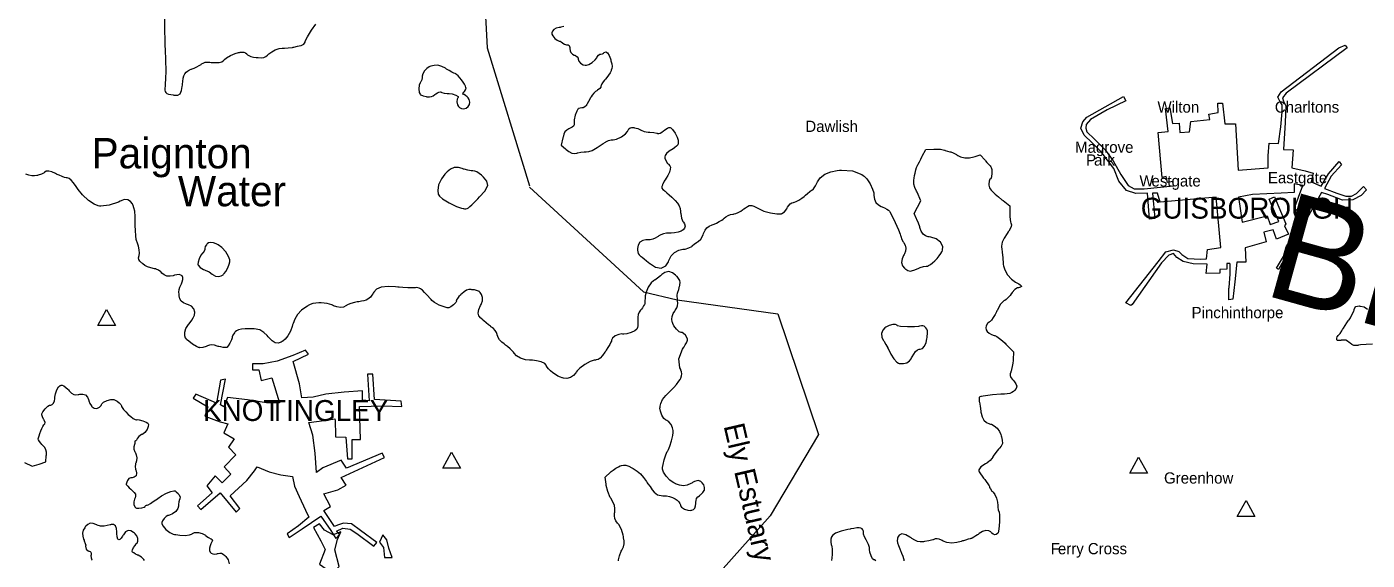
# Model space of a CAD drawing. Extents: x 0 to 24000, y 0 to 24000.
# Drawn here: x 10488 to 14907, y 6499 to 8256 of the extents above; entities that cross this region are included whole.
import ezdxf

# ---------------------------------------------------------------- set-up
doc = ezdxf.new("R2010")
doc.units = 0
for name, color, linetype in [('01B-LandmassTidal', 7, 'Continuous'), ('01C-WaterbodyNonTidal', 7, 'Continuous'), ('02-WoodedArea', 7, 'Continuous'), ('03C-BuiltUpHistoric', 7, 'Continuous'), ('06B-FeaturesSummit', 7, 'Continuous'), ('07-BoundaryRegional', 7, 'Continuous'), ('08-NamesWaterbodyLarge', 7, 'Continuous'), ('xx-NamesAreaXXX', 7, 'Continuous'), ('xx-NamesPlacesXXX', 7, 'Continuous'), ('xx-NamesWaterbodyXXXX', 7, 'Continuous')]:
    doc.layers.add(name, color=color, linetype=linetype)

msp = doc.modelspace()

# ---------------------------------------------------------------- linework, layer by layer
at = {"layer": '01B-LandmassTidal'}
for points in [[(10942.6, 8289.4), (10941.8, 8249.3), (10942.9, 8207.4), (10943.5, 8193.4), (10944.1, 8181.7), (10945.5, 8146.7), (10946.4, 8111.5), (10946, 8084.7), (10944.9, 8068.3), (10944.3, 8062.9), (10944, 8060.8), (10943.4, 8054.5), (10943.2, 8048), (10944.1, 8043.1), (10946.3, 8039.4), (10950, 8036.7), (10955.6, 8034.7), (10963.2, 8033.1), (10970.8, 8031.9), (10973.3, 8031.5), (10976.4, 8031.1), (10985.9, 8031.3), (10994, 8035.7), (10998.7, 8046.2), (11000.8, 8059.6), (11001.1, 8064), (11001.4, 8067.2), (11002.4, 8076.5), (11004.1, 8086.7), (11006.4, 8094.9), (11009.4, 8101.4), (11013.2, 8106.6), (11018.1, 8110.7), (11024.2, 8114.1), (11029.8, 8116.3), (11031.7, 8117), (11033.8, 8117.7), (11039.9, 8120.1), (11048.5, 8124.1), (11056.5, 8128.4), (11061.2, 8131.5), (11062.7, 8132.6), (11064.3, 8133.9), (11069.7, 8137.1), (11076.2, 8139.5), (11083.2, 8140.3), (11089.6, 8140), (11091.7, 8139.7), (11096.1, 8139.2), (11109.4, 8138.3), (11122.5, 8138.8), (11131.7, 8141.4), (11136.7, 8144.9), (11137.9, 8146.4), (11139.9, 8148.6), (11147.1, 8154), (11160.1, 8161.7), (11175, 8168.1), (11186, 8171.5), (11189.7, 8172.2), (11191.7, 8172.6), (11197.7, 8173.2), (11203.6, 8172.6), (11208.8, 8170.2), (11213.1, 8166.8), (11214.4, 8165.6), (11215.7, 8164.4), (11220, 8161.3), (11226.9, 8158.2), (11235.9, 8156.2), (11244.7, 8155.2), (11247.7, 8155), (11251, 8154.7), (11261, 8154.4), (11269.7, 8155.3), (11276.4, 8158.6), (11282, 8163.2), (11283.8, 8164.8), (11286.6, 8167.4), (11295.6, 8174.3), (11307.5, 8180.8), (11320.1, 8184.4), (11330.5, 8185.6), (11334, 8185.6), (11337.9, 8185.6), (11349.9, 8186.6), (11363.8, 8188.6), (11366.1, 8189.1), (11368.4, 8189.7), (11380.8, 8192.5), (11391.4, 8194.7), (11392.8, 8195), (11394.6, 8195.4), (11401.5, 8199.3), (11405.6, 8206.1), (11406.1, 8207.9), (11406.9, 8211.3), (11413.3, 8223.7), (11426.8, 8245.4), (11441.4, 8265.4)], [(12258.6, 8257.4), (12248.5, 8255), (12246.2, 8254.6), (12243, 8254.1), (12233.6, 8251.8), (12225.4, 8247.8), (12220.9, 8242.2), (12219.6, 8236.5), (12219.6, 8234.6), (12219.6, 8232.6), (12222.2, 8226.6), (12228.9, 8218.3), (12237.2, 8211.8), (12243.1, 8209.1), (12245, 8209.1), (12246.3, 8209.1), (12249.9, 8207.3), (12254.1, 8204), (12254.8, 8203.2), (12255.5, 8202.4), (12261, 8199.1), (12267, 8197.3), (12269, 8197.3), (12270.1, 8197.3), (12273.5, 8196.9), (12276.4, 8195.3), (12277.9, 8192), (12278.4, 8188.1), (12278.4, 8186.8), (12278.4, 8184.5), (12279.1, 8177.7), (12281.8, 8171.2), (12286.9, 8166.4), (12293.1, 8163.3), (12295.2, 8162.5), (12296.8, 8161.9), (12302.9, 8157.5), (12305.8, 8152.7), (12305.8, 8151.1), (12305.8, 8149.2), (12308, 8143.4), (12313.9, 8136.5), (12322, 8131.5), (12328.7, 8129.5), (12330.9, 8129.5), (12333.5, 8129.5), (12341.3, 8132), (12352.6, 8138.5), (12362.5, 8147.2), (12367.6, 8154), (12368.5, 8156.6), (12369, 8157.9), (12373.3, 8163.2), (12377.9, 8166), (12379.5, 8166), (12381.1, 8166), (12385.8, 8167.3), (12390.3, 8169.7), (12390.9, 8170.3), (12392, 8171.4), (12396.8, 8173.5), (12402.5, 8170.8), (12407.9, 8162.2), (12412.1, 8151.3), (12413.2, 8147.6), (12414.2, 8144.4), (12416.8, 8134.8), (12418.1, 8126), (12417.3, 8118.8), (12415.2, 8113), (12414.4, 8111.1), (12413.7, 8109.4), (12411, 8104.6), (12406.2, 8096.9), (12400.4, 8089.1), (12396, 8083.8), (12394.4, 8082.1), (12393, 8080.5), (12388.9, 8075.5), (12384.4, 8068.9), (12381.4, 8063.3), (12380.3, 8060.4), (12380.3, 8059.3), (12380.3, 8057.7), (12376.9, 8052.9), (12370.2, 8047.3), (12368.5, 8046.4), (12367.1, 8045.7), (12363.3, 8042.9), (12357.8, 8037.4), (12352.4, 8030.9), (12349.1, 8025.9), (12348.1, 8024.1), (12346.8, 8021.9), (12340.2, 8010.2), (12334.7, 8000.3), (12334, 7999), (12333.2, 7997.6), (12327.9, 7992.2), (12322.2, 7989.6), (12320.3, 7989.6), (12318.4, 7989.6), (12312.7, 7988.6), (12307.6, 7986.8), (12307, 7986.4), (12305.3, 7985.4), (12301.6, 7978.6), (12296.5, 7964.8), (12293.1, 7949.6), (12292.3, 7940.6), (12292.9, 7937.8), (12293.1, 7936.6), (12293.1, 7933), (12291.1, 7929.1), (12286.1, 7925.4), (12279.7, 7922), (12277.6, 7921), (12275.2, 7919.8), (12268.2, 7916), (12262.4, 7910.8), (12258.7, 7902.9), (12256, 7893.2), (12255.2, 7890), (12249.7, 7866.4), (12264.2, 7853.9), (12266.9, 7851.6), (12275.4, 7845.4), (12285.6, 7840.5), (12295.1, 7839.1), (12302.1, 7840.2), (12304.2, 7841), (12305.2, 7841.4), (12314.6, 7843.1), (12325.9, 7844.1), (12329.7, 7844.1), (12332.5, 7844.1), (12340.8, 7845), (12351.7, 7848.9), (12368.2, 7858.6), (12388.8, 7872.1), (12395.6, 7876.7), (12396.9, 7877.6), (12406.3, 7881.7), (12414.7, 7883.7), (12417.5, 7883.7), (12421.4, 7883.8), (12432.9, 7886.6), (12448.6, 7893.7), (12461.9, 7903.3), (12468.7, 7911), (12470.1, 7913.9), (12470.8, 7915.6), (12473.4, 7920.6), (12476.9, 7924), (12481.9, 7925), (12487.7, 7924.4), (12489.7, 7924.1), (12491.6, 7923.7), (12502.2, 7920.8), (12511.2, 7917), (12512.4, 7916.2), (12513.6, 7915.5), (12523.9, 7911.9), (12537.2, 7909.7), (12539.8, 7909.6), (12542.4, 7909.4), (12555.6, 7907.8), (12565.8, 7906), (12566.9, 7905.7), (12568, 7905.3), (12571.6, 7904.8), (12576.5, 7905.9), (12582.2, 7909.2), (12587.5, 7913.2), (12589.2, 7914.7), (12590.7, 7915.9), (12595.1, 7919.4), (12600.6, 7922.8), (12605.4, 7924.6), (12608.1, 7924.8), (12608.8, 7924.5), (12611.1, 7923.7), (12617, 7918), (12625.6, 7906.2), (12632.5, 7892.4), (12635.6, 7883), (12635.9, 7879.8), (12636.1, 7878), (12636.1, 7872.6), (12634.5, 7867.3), (12630.4, 7862.7), (12625.1, 7858.7), (12623.3, 7857.4), (12619.1, 7854.7), (12606.4, 7846.2), (12596.9, 7838.7), (12592.9, 7832.7), (12592, 7827.7), (12592, 7826.1), (12592, 7823.5), (12594.9, 7815.5), (12600.7, 7806.4), (12602.2, 7804.9), (12603.6, 7803.4), (12607.8, 7798.6), (12610.2, 7793.6), (12609.8, 7787.8), (12607.9, 7781.2), (12607.3, 7779), (12606.6, 7777), (12601.7, 7766.2), (12596.4, 7757.4), (12595.5, 7756.3), (12594.5, 7755.2), (12589.2, 7747.4), (12584.7, 7738.4), (12584.1, 7736.7), (12583.5, 7735.1), (12582, 7730), (12582.2, 7725.2), (12585.3, 7720.8), (12590.3, 7716.5), (12592, 7715.1), (12593.6, 7713.9), (12598.4, 7709.8), (12606.5, 7702.6), (12615.1, 7694.5), (12621.3, 7688.6), (12623.3, 7686.5), (12625.9, 7683.9), (12633.6, 7675.6), (12639.4, 7667), (12642.3, 7657.7), (12643.5, 7647.9), (12643.7, 7644.6), (12644, 7641), (12646.8, 7625.6), (12651, 7615.2), (12652, 7614), (12653.5, 7612.4), (12657, 7606.7), (12658.6, 7599.8), (12657.1, 7593.4), (12652.7, 7587.9), (12645.5, 7583.3), (12635.8, 7579.8), (12623.8, 7577.5), (12613.1, 7576.8), (12609.6, 7576.8), (12606.5, 7576.8), (12597, 7576.3), (12587.3, 7574.6), (12578.8, 7571.3), (12571.6, 7567.3), (12569.3, 7565.8), (12567.1, 7564.3), (12560.2, 7560.4), (12551.8, 7556.9), (12543.1, 7554.9), (12535.6, 7554.4), (12533.2, 7554.4), (12529.5, 7554.4), (12518.7, 7552.6), (12508.9, 7547), (12503.5, 7537), (12501.8, 7526), (12501.8, 7522.3), (12501.8, 7520.5), (12502.3, 7515), (12504, 7509.4), (12507.1, 7504.8), (12510.7, 7501.6), (12512, 7500.7), (12513.3, 7499.8), (12517.2, 7496.9), (12524.1, 7491.5), (12531.7, 7485.5), (12537.2, 7480.7), (12539.1, 7479.1), (12544.1, 7475), (12561.3, 7464.8), (12580.1, 7461.3), (12595, 7468.5), (12603.7, 7481.7), (12605.3, 7486.6), (12606.7, 7490.5), (12612.6, 7501.6), (12623.2, 7512.5), (12637.5, 7519.9), (12651.2, 7523.3), (12655.9, 7523.8), (12658.8, 7524.2), (12671.4, 7527.6), (12680.3, 7532.4), (12681.4, 7533.6), (12682.2, 7534.7), (12689.6, 7541), (12698.2, 7546.9), (12699.8, 7547.7), (12701.8, 7548.8), (12710.6, 7557.1), (12718, 7571), (12719.4, 7574.8), (12720.6, 7577.8), (12724.5, 7586.5), (12729.9, 7593.9), (12738, 7599.4), (12748.1, 7603.9), (12751.5, 7605.4), (12754.1, 7606.4), (12761.6, 7609.8), (12771.3, 7614.7), (12779.4, 7619.4), (12783.6, 7622.3), (12784.8, 7623.4), (12786.9, 7625.3), (12793.3, 7630.6), (12800.5, 7635.1), (12808.3, 7637.8), (12816, 7639.2), (12818.6, 7639.5), (12820.3, 7639.8), (12825.4, 7641.3), (12833.7, 7644.8), (12842.2, 7649.4), (12848.1, 7653.3), (12849.9, 7654.8), (12851.7, 7656.1), (12857.4, 7660), (12864.4, 7664.3), (12870.3, 7667.1), (12873.3, 7668.1), (12874.2, 7668.1), (12875.3, 7668.1), (12878.4, 7667.3), (12884.7, 7665), (12892.2, 7661.7), (12898.1, 7658.6), (12900.1, 7657.5), (12904.5, 7655), (12918.6, 7649.4), (12940.2, 7643.2), (12960.8, 7640), (12972.5, 7639.7), (12976.2, 7640.6), (12977.7, 7641), (12985.8, 7646.7), (12993.6, 7656.8), (12995, 7659.5), (12996.1, 7661.6), (13000, 7667.6), (13004.9, 7673), (13010.5, 7676.4), (13015.9, 7678), (13017.7, 7678.3), (13019.6, 7678.6), (13025.1, 7680.7), (13033.8, 7685.3), (13043.4, 7691.8), (13051, 7697.7), (13053.4, 7699.9), (13055.6, 7701.8), (13062.2, 7707.3), (13069.9, 7713.5), (13075.8, 7717.6), (13078.1, 7719.1), (13078.9, 7719.1), (13079.4, 7719.1), (13080.9, 7720.8), (13084.1, 7725.5), (13088.2, 7732.5), (13091.6, 7738.9), (13092.6, 7741), (13094.8, 7745.7), (13103.6, 7758.5), (13118.8, 7770.9), (13139.5, 7779), (13160.1, 7783), (13167.1, 7783.7), (13174.5, 7784.5), (13210.2, 7781.3), (13240.7, 7769.9), (13245.5, 7766.5), (13248.8, 7764.2), (13257.3, 7755), (13268.3, 7738.9), (13276.6, 7721.1), (13280.4, 7708.8), (13280.8, 7704.5), (13281.2, 7700.5), (13283.4, 7688.5), (13287.9, 7677.7), (13295.9, 7670), (13305.3, 7664.8), (13308.6, 7663.4), (13310.5, 7662.5), (13316.2, 7659.6), (13323.1, 7655.7), (13328.7, 7652), (13331.5, 7649.8), (13332.1, 7648.9), (13334, 7646.5), (13340.3, 7634.9), (13351.4, 7612), (13362.1, 7587.4), (13367.7, 7573), (13369, 7568.5), (13369.6, 7566.3), (13373.5, 7555.3), (13377.7, 7547.4), (13378.4, 7546.6), (13380.1, 7544.5), (13384, 7537.2), (13386.3, 7527.1), (13385, 7516.6), (13381.8, 7508.6), (13380.4, 7506.2), (13378.4, 7502.9), (13374, 7492.2), (13372.4, 7479.7), (13375.7, 7468.7), (13381.5, 7461.1), (13383.9, 7459.1), (13385.8, 7457.5), (13392.4, 7453.1), (13401, 7451.4), (13413.1, 7454.3), (13427.1, 7459.9), (13431.7, 7461.9), (13433.7, 7462.8), (13444.9, 7466.3), (13453.2, 7468.1), (13456, 7468.1), (13457.2, 7468.1), (13461, 7469.5), (13467.4, 7473.2), (13474.6, 7478.8), (13482.2, 7485.6), (13489.7, 7493.4), (13496.4, 7501.4), (13502, 7509.2), (13505, 7514.5), (13505.8, 7516.4), (13507.3, 7520), (13508, 7532.6), (13501.1, 7546.6), (13485.8, 7557.5), (13468.9, 7563.2), (13463.1, 7564.2), (13460.1, 7564.7), (13451.4, 7567.4), (13442.9, 7573.3), (13436.9, 7582.5), (13433.3, 7592.2), (13432.5, 7595.6), (13432.1, 7597.3), (13428.2, 7608.9), (13423, 7621.8), (13421.9, 7624.2), (13414.1, 7641), (13425, 7662.2), (13435.6, 7683.4), (13423.1, 7711.2), (13421.2, 7715.2), (13415.8, 7727.2), (13412.5, 7738.4), (13412.2, 7749.1), (13413.8, 7760.1), (13414.5, 7763.8), (13414.9, 7766.4), (13416.5, 7774.5), (13418.9, 7784.6), (13421.4, 7793), (13423.1, 7797.4), (13423.9, 7798.6), (13424.5, 7799.9), (13426.7, 7804), (13430.8, 7811.7), (13435.5, 7820.7), (13439.1, 7827.7), (13440.3, 7830), (13451.7, 7851.6), (13478.8, 7853.1), (13481.7, 7853.2), (13490.6, 7853.3), (13500.9, 7852.7), (13509, 7851.5), (13513.2, 7850.3), (13514.4, 7849.6), (13515.6, 7848.9), (13523.1, 7846.2), (13530.8, 7844.6), (13532.1, 7844.5), (13534.7, 7844.5), (13542.5, 7841.5), (13553, 7835.7), (13554.8, 7834.3), (13557.5, 7832.2), (13566.7, 7827.5), (13580.5, 7824.4), (13596.4, 7825.1), (13610.5, 7827.9), (13615.2, 7829.2), (13631.6, 7834.3), (13647.3, 7816.7), (13648.9, 7814.9), (13653.7, 7809.7), (13659.4, 7803.2), (13663.9, 7798), (13666.1, 7795.4), (13666.5, 7794.7), (13667.8, 7793), (13669.4, 7786.1), (13669.9, 7773.9), (13668.3, 7762.1), (13666, 7755.9), (13664.6, 7754.7), (13663.7, 7753.9), (13660.8, 7747.3), (13660.1, 7737.8), (13660.3, 7735.5), (13660.4, 7734.3), (13660.9, 7730.5), (13661.9, 7726.2), (13663.9, 7722.1), (13667.4, 7717.6), (13672.9, 7712.1), (13681, 7705), (13692.1, 7695.7), (13703.2, 7686.8), (13706.9, 7683.8), (13728.9, 7666.5), (13728.9, 7641.4), (13728.9, 7638.9), (13729.2, 7631.1), (13730.1, 7621.4), (13731.5, 7613.6), (13732.6, 7609.6), (13733.2, 7608.5), (13733.8, 7607.4), (13734.8, 7603.7), (13734, 7598.2), (13730.5, 7590.9), (13725.5, 7582.9), (13723.8, 7580.3), (13720.4, 7575.4), (13710.7, 7560.4), (13704, 7546.6), (13702.1, 7533.9), (13702.9, 7521.6), (13703.4, 7517.5), (13703.7, 7514.2), (13705.7, 7494.7), (13707.5, 7476.1), (13707.7, 7473.3), (13708.2, 7468.9), (13712.2, 7455.9), (13721.5, 7439.5), (13735, 7425), (13747.8, 7415.4), (13752.4, 7412.9), (13753.9, 7412), (13758.5, 7409.1), (13763.4, 7405.7), (13766.8, 7402.9), (13768.1, 7401.6), (13768.1, 7401.1), (13768.1, 7400.5), (13764.7, 7398.8), (13757.9, 7396.7), (13756.3, 7396.4), (13754.4, 7395.9), (13745.2, 7390.6), (13736.5, 7380.7), (13734.7, 7378), (13733.6, 7376.2), (13729.8, 7371.1), (13723.8, 7364.3), (13717.4, 7358.4), (13713.1, 7355), (13711.6, 7354.1), (13709.8, 7353.1), (13704.9, 7349.1), (13698.8, 7342.1), (13692.8, 7332.6), (13688, 7323.2), (13686.5, 7320), (13685.2, 7317), (13680.9, 7308.4), (13674.7, 7298.4), (13668.5, 7290.3), (13664.2, 7285.9), (13662.6, 7284.7), (13660.7, 7283.3), (13655.5, 7278.3), (13651.2, 7271.6), (13649.7, 7264.9), (13650.8, 7258.4), (13654.5, 7252.3), (13660.6, 7246.8), (13669.1, 7242.3), (13677.1, 7239.5), (13679.9, 7238.8), (13681.5, 7238.4), (13686.2, 7235.9), (13695, 7229.9), (13705.3, 7221.4), (13713.6, 7213.7), (13716.3, 7211), (13741.4, 7185.5), (13739.9, 7159.2), (13739.6, 7156.4), (13738.6, 7148.1), (13736.9, 7137.1), (13734.9, 7127.4), (13733.4, 7122.1), (13732.8, 7120.4), (13732, 7118.6), (13730, 7113), (13729.9, 7107.3), (13732.9, 7101.2), (13738, 7094.4), (13739.9, 7092.2), (13742.2, 7089.4), (13748.5, 7080.4), (13751.8, 7071.8), (13749.6, 7064.5), (13744.2, 7058), (13742.2, 7056.1), (13740.8, 7054.8), (13736.2, 7051.4), (13729.5, 7048.5), (13720.7, 7046.9), (13711.2, 7046.4), (13708.1, 7046.3), (13699, 7046.3), (13671.7, 7044.2), (13640.9, 7039.7), (13635.2, 7038.5), (13633.9, 7038.3), (13630.4, 7037.1), (13628, 7034.5), (13627.6, 7029.9), (13628.2, 7024), (13628.5, 7022), (13628.9, 7020.1), (13631.3, 7005.9), (13633.6, 6990), (13634, 6987.1), (13634.6, 6983.2), (13637.6, 6971.7), (13643.5, 6960.6), (13652.5, 6952.8), (13662, 6948.5), (13665.4, 6947.5), (13668.6, 6946.6), (13677.8, 6942.1), (13687.7, 6934.1), (13695.2, 6923.1), (13699.6, 6912.7), (13700.6, 6909.1), (13701.7, 6905.4), (13704.3, 6893.9), (13704.6, 6883.3), (13701, 6874.8), (13695.3, 6868), (13693.2, 6866), (13691.5, 6864.4), (13682.5, 6853.7), (13674.6, 6842.1), (13673.6, 6840.1), (13672.7, 6838.5), (13669.6, 6833.9), (13664.4, 6827.8), (13658.7, 6822.6), (13654.7, 6819.7), (13653.2, 6818.9), (13648.9, 6816.7), (13633.6, 6806), (13626.9, 6796.9), (13626.9, 6793.9), (13626.9, 6792.8), (13628.3, 6789.8), (13632.1, 6783.3), (13637.7, 6775.4), (13642.8, 6768.9), (13644.6, 6766.8), (13646.3, 6764.8), (13651.5, 6758.4), (13657.1, 6750.6), (13660.8, 6744.4), (13662.2, 6741.5), (13662.2, 6740.6), (13662.2, 6738.8), (13665, 6733.6), (13670.3, 6726.6), (13671.6, 6725.3), (13673.8, 6723.1), (13679.2, 6715.5), (13684.9, 6703.7), (13688.5, 6690.3), (13689.7, 6679.5), (13689.7, 6675.9), (13689.7, 6673.1), (13690.7, 6664.8), (13692.7, 6659.3), (13693.2, 6659), (13694.4, 6658.2), (13695.5, 6647.6), (13695.4, 6624.8), (13693.2, 6601.4), (13691, 6589.4), (13689.7, 6587.7), (13688.6, 6586.5), (13684.6, 6583.6), (13679.5, 6582.5), (13674, 6584.6), (13669.4, 6588.5), (13668.1, 6590), (13666.4, 6591.9), (13659.9, 6596.1), (13650.1, 6597.2), (13638.5, 6593.3), (13627.9, 6586.7), (13624.6, 6584.1), (13622.8, 6582.8), (13617.3, 6578.8), (13610.5, 6574.5), (13605.2, 6571.5), (13602.7, 6570.4), (13601.9, 6570.4), (13600.9, 6570.4), (13598.1, 6569.8), (13591.6, 6568), (13583.1, 6565.4), (13576, 6563.1), (13573.6, 6562.2), (13568.8, 6560.5), (13554.1, 6556.7), (13537.4, 6555), (13521.8, 6557.2), (13509.6, 6561.5), (13505.8, 6563.4), (13503.5, 6564.5), (13496.2, 6567.7), (13489.3, 6569.5), (13483.3, 6569), (13478.1, 6567.2), (13476.4, 6566.5), (13474.8, 6565.8), (13462, 6562.4), (13447.3, 6560), (13444.6, 6559.8), (13441.9, 6559.6), (13433.4, 6559.3), (13424.5, 6560.7), (13415.4, 6564.7), (13406.4, 6570.4), (13403.5, 6572.4), (13399.4, 6575.2), (13386.2, 6582.2), (13373.4, 6585.3), (13364.6, 6581.8), (13359.9, 6574.3), (13359.2, 6571.6), (13358.6, 6569.8), (13357.8, 6564.3), (13358.5, 6556.6), (13361.7, 6546.8), (13366.2, 6536.5), (13367.8, 6533.2), (13369, 6530.5), (13372.5, 6522.4), (13376.4, 6512.6), (13379, 6504.7), (13380, 6501.1), (13380, 6499.9), (13380, 6497.2)], [(11165, 7231.9), (11162.9, 7225.3), (11157.8, 7214.4), (11151.6, 7204.7), (11147.6, 7200.2), (11146.2, 7199.6), (11145.4, 7199.4), (11142.2, 7199.3), (11135.7, 7200), (11127.6, 7201.4), (11120.9, 7202.9), (11118.7, 7203.5), (11115.8, 7204.4), (11106.9, 7206.9), (11098.4, 7208), (11090.9, 7207), (11084.1, 7204.8), (11081.9, 7203.9), (11079.8, 7203.1), (11068.4, 7200), (11058.5, 7199), (11057.2, 7199.2), (11054.8, 7199.7), (11047.4, 7203.2), (11034.8, 7210.9), (11022.4, 7220.2), (11015.2, 7226.6), (11013.3, 7229), (11011.7, 7231), (11008.8, 7238.6), (11008.7, 7250.1), (11012.8, 7262.7), (11018.7, 7272.4), (11021.1, 7275.3), (11022.6, 7277), (11026.7, 7282.4), (11032.1, 7290.1), (11036.5, 7297.5), (11038.9, 7302), (11039.5, 7303.5), (11040.7, 7306.4), (11042.1, 7316), (11039.2, 7326.7), (11031.1, 7335.4), (11021.4, 7340.7), (11018, 7341.9), (11014.7, 7343), (11005.2, 7346.8), (10997.5, 7352.2), (10993.2, 7360.1), (10991, 7369.4), (10990.5, 7372.5), (10990.2, 7374.9), (10989.7, 7382.3), (10990.3, 7390.4), (10992.6, 7398.3), (10995.7, 7405.1), (10996.8, 7407.4), (10997.9, 7409.6), (11000.8, 7416.6), (11002.8, 7424.3), (11002.7, 7430.6), (11000.5, 7435.4), (10996.4, 7438.4), (10990.5, 7439.7), (10982.8, 7439.2), (10975.6, 7437.6), (10973.3, 7436.8), (10970.3, 7435.9), (10961, 7434.3), (10950.2, 7435), (10940.6, 7439.4), (10933.4, 7445.1), (10931.4, 7447.4), (10930.2, 7448.7), (10922.5, 7454.5), (10914.6, 7458.2), (10913.3, 7458.4), (10909.2, 7459.1), (10897, 7461.9), (10885.8, 7465.5), (10877, 7470.3), (10870.4, 7475.7), (10868.2, 7477.6), (10866.5, 7479.2), (10861.4, 7484.6), (10857.7, 7489.9), (10856.6, 7494.7), (10857.2, 7498.7), (10857.7, 7499.9), (10858.4, 7502.4), (10859.5, 7510.2), (10859.2, 7521.8), (10856.7, 7534.1), (10853.5, 7543.5), (10852.1, 7546.6), (10851.2, 7548.7), (10849.3, 7555.4), (10847.4, 7567.8), (10846.3, 7584.8), (10845.9, 7601.7), (10845.9, 7607.3), (10845.9, 7613.4), (10845.3, 7631.7), (10844, 7648.4), (10841.5, 7660.3), (10838.8, 7667.7), (10837.6, 7670.1), (10836.2, 7673), (10830.2, 7681.1), (10821, 7686.7), (10809.7, 7686.9), (10799.3, 7683.5), (10796.1, 7681.8), (10790.5, 7678.9), (10760.1, 7668.5), (10732.5, 7665.2), (10728.3, 7665.7), (10723.7, 7666.4), (10710.4, 7671.9), (10691.4, 7684.6), (10672.1, 7703.1), (10657.7, 7720.7), (10653.4, 7726.9), (10650.8, 7730.7), (10642.6, 7742), (10634.5, 7751.3), (10627.4, 7756.3), (10621.7, 7758.3), (10619.7, 7758.7), (10618, 7758.9), (10612.8, 7760.3), (10604.3, 7763.3), (10595, 7767.1), (10588.2, 7770.1), (10586, 7771.2), (10582.4, 7773.1), (10571.2, 7778.2), (10560.5, 7781.2), (10552.6, 7780.5), (10547.4, 7777.6), (10546, 7776.3), (10545.1, 7775.5), (10536.6, 7771.2), (10525.5, 7767.3), (10523.2, 7766.9), (10520.9, 7766.4), (10513.8, 7765.3), (10504.9, 7765.5), (10494.7, 7767.6), (10484.6, 7770.8)], [(12439.1, 6496.3), (12439.1, 6500.5), (12442, 6512.9), (12448.1, 6528.7), (12449.7, 6531.6), (12451.2, 6534.5), (12455.3, 6543.4), (12457.9, 6552.4), (12457.7, 6562.3), (12455.9, 6573.1), (12455.2, 6576.7), (12454.4, 6581.2), (12448.7, 6600.1), (12439.9, 6616), (12437.5, 6619), (12435.7, 6621.4), (12430.6, 6628.7), (12427, 6636.6), (12425.9, 6645.2), (12426.3, 6654.1), (12426.5, 6657), (12426.8, 6660.1), (12427, 6669), (12425.6, 6678.6), (12421.6, 6688.7), (12416.3, 6698.5), (12414.4, 6701.8), (12412, 6705.8), (12403.4, 6725.4), (12398.4, 6745), (12397.9, 6749.2), (12395.2, 6772.7), (12412.8, 6788.8), (12414.7, 6790.6), (12420.9, 6795.5), (12429.9, 6801.7), (12438.7, 6806.8), (12444.2, 6809.4), (12446.1, 6809.9), (12448.4, 6810.6), (12455.5, 6812.2), (12463.3, 6811.9), (12472.7, 6808.4), (12483.4, 6802.9), (12486.9, 6800.9), (12490.4, 6799), (12500.5, 6792.6), (12511.2, 6783.8), (12521.5, 6771.8), (12531, 6758.7), (12534, 6754.3), (12536.2, 6751), (12543, 6741.2), (12550.4, 6731.1), (12556.6, 6723.5), (12562.1, 6718.2), (12567.4, 6714.7), (12572.9, 6712.7), (12579.1, 6711.8), (12584.6, 6711.5), (12586.5, 6711.5), (12589.1, 6711.5), (12597, 6710.8), (12607.2, 6708.8), (12616.8, 6705.6), (12625.3, 6701.6), (12632.5, 6696.7), (12638.1, 6691.4), (12641.7, 6685.7), (12643, 6681.2), (12643, 6679.8), (12643, 6678.1), (12646.7, 6673.1), (12656.1, 6667.2), (12667.8, 6663.4), (12676.1, 6662.7), (12678.6, 6663.3), (12680.6, 6663.8), (12686.1, 6666.1), (12690.8, 6670.6), (12693.2, 6677.7), (12693.9, 6685.7), (12693.9, 6688.4), (12693.9, 6690.3), (12694.5, 6696.1), (12696.4, 6702.1), (12700.5, 6707.3), (12705.5, 6711.5), (12707.2, 6712.7), (12709, 6714.1), (12717, 6721.9), (12721.9, 6729), (12722.1, 6730), (12722.7, 6732), (12722.7, 6738.6), (12720.2, 6747), (12715.1, 6754.1), (12709.9, 6758.1), (12708, 6759), (12706.7, 6759.6), (12702.3, 6761), (12696.8, 6760.9), (12690, 6758.4), (12682.9, 6754.5), (12680.6, 6753.1), (12677.1, 6751.1), (12665.8, 6746), (12653, 6743.5), (12639.6, 6745.7), (12627.3, 6750.7), (12623.3, 6752.7), (12619.4, 6754.7), (12608.3, 6762.6), (12595.8, 6775.3), (12587.3, 6788.9), (12584.1, 6798.5), (12584.1, 6801.7), (12584.1, 6804.8), (12585.7, 6813.9), (12589.8, 6829.8), (12595.4, 6846.3), (12599.6, 6856.5), (12601.4, 6859.7), (12603.4, 6863.3), (12608.2, 6874.8), (12613.9, 6892.2), (12617.9, 6909.3), (12619.4, 6919.7), (12619.4, 6923.2), (12619.4, 6926.3), (12617.5, 6935.3), (12612.4, 6946.4), (12604.9, 6955.3), (12598.3, 6959.7), (12595.9, 6960.5), (12593.8, 6961.2), (12588.7, 6966.3), (12582.1, 6977.1), (12577.4, 6990.2), (12575.7, 6999.7), (12575.9, 7002.8), (12576, 7006), (12578.2, 7015.5), (12584.3, 7027.9), (12595.2, 7041.5), (12607.4, 7053.8), (12611.6, 7057.7), (12614.1, 7060.1), (12621.3, 7067.6), (12630.5, 7078.3), (12638, 7088.4), (12641.9, 7094.4), (12643, 7096.5), (12644, 7098.8), (12646.7, 7105.9), (12648.1, 7112.7), (12647.2, 7119), (12645, 7125.1), (12644.1, 7127.1), (12641.4, 7133.2), (12638.3, 7162.7), (12649.8, 7193.7), (12654.3, 7200.4), (12655.5, 7202.3), (12659, 7208.1), (12662.9, 7215.2), (12665.5, 7221), (12666.5, 7223.8), (12666.5, 7224.7), (12666.5, 7226.7), (12664.6, 7232.6), (12659.8, 7240.4), (12653.6, 7246.3), (12648.8, 7248.6), (12647.2, 7248.6), (12645.2, 7248.6), (12639.1, 7251.8), (12630, 7259.8), (12621.9, 7270.6), (12617.8, 7279), (12617.1, 7281.9), (12616.4, 7284.6), (12615, 7292.7), (12615.5, 7301.9), (12619.1, 7311.2), (12624.2, 7319.7), (12626.1, 7322.3), (12627.4, 7324.3), (12631, 7330.4), (12633.6, 7337.5), (12634.4, 7345.4), (12633.8, 7353.1), (12633.5, 7355.6), (12633.1, 7358.2), (12632.6, 7370.7), (12633.8, 7380.1), (12634.3, 7381.1), (12634.9, 7382), (12637.9, 7390.6), (12640.6, 7402), (12641, 7404.2), (12641.3, 7406.6), (12642.1, 7413.5), (12641.1, 7420.3), (12637.3, 7426.9), (12631.9, 7433.2), (12630, 7435.2), (12627.2, 7438.3), (12617.3, 7446), (12604.8, 7450), (12592.2, 7447.3), (12582, 7440.7), (12579.1, 7438), (12577.3, 7436.3), (12567.5, 7428.1), (12558.7, 7422.1), (12557.5, 7421.5), (12554.5, 7419.9), (12546.9, 7412.6), (12537.2, 7398.6), (12530.1, 7382.3), (12527.1, 7370.3), (12526.9, 7366.2), (12526.7, 7363.8), (12526, 7352.5), (12525.7, 7346.3), (12525.7, 7344.3), (12525.6, 7343.7), (12524.5, 7341.4), (12521.8, 7336.7), (12517.9, 7330.9), (12514.4, 7326.2), (12513.2, 7324.7), (12511.6, 7322.6), (12507.1, 7316), (12503.6, 7308.4), (12502.3, 7299.8), (12502.4, 7290.8), (12502.6, 7287.8), (12502.6, 7285.7), (12502.7, 7279.2), (12502.4, 7271.4), (12501.7, 7265.4), (12501, 7262.6), (12500.6, 7262), (12499.3, 7259.8), (12492.9, 7254.8), (12480.4, 7248.7), (12466.1, 7244.7), (12456.1, 7243.6), (12452.8, 7243.9), (12449.5, 7244.2), (12439.6, 7242.8), (12427.6, 7238.1), (12418.9, 7230.7), (12415.6, 7224.2), (12415.6, 7222), (12415.6, 7220.8), (12414, 7217.3), (12410, 7209.3), (12404, 7199.2), (12398.6, 7190.6), (12396.7, 7187.9), (12394.2, 7184.1), (12386.3, 7173), (12378.7, 7164.5), (12371.5, 7160.3), (12364.9, 7158.8), (12362.6, 7158.5), (12358.4, 7157.9), (12346.1, 7153.4), (12327.9, 7143.8), (12311.4, 7131.6), (12302.2, 7122.4), (12299.9, 7118.9), (12297.9, 7115.9), (12290.6, 7107.8), (12280.2, 7100.8), (12268.3, 7098), (12258.1, 7098.5), (12254.8, 7099.3), (12253, 7099.7), (12247.7, 7101.7), (12239.5, 7105.6), (12231, 7110.8), (12222.5, 7116.6), (12214.8, 7122.8), (12208.3, 7128.9), (12203.5, 7134.5), (12201.4, 7138), (12201.1, 7139.3), (12200.5, 7141.4), (12195.6, 7146.8), (12184.5, 7152.6), (12169.1, 7156.3), (12155.2, 7157.7), (12150.6, 7157.7), (12145.9, 7157.6), (12131.9, 7159.1), (12115.8, 7164.1), (12102.7, 7172.3), (12094.6, 7180.8), (12092.5, 7183.9), (12091.7, 7185.2), (12088.3, 7188.9), (12081.7, 7195.3), (12073.5, 7202.5), (12066.9, 7207.8), (12064.7, 7209.4), (12062, 7211.4), (12054.2, 7217.8), (12046.9, 7225.1), (12042.2, 7232.5), (12039.8, 7238.7), (12039.2, 7240.8), (12038.7, 7242.8), (12036.3, 7248.8), (12032.2, 7255.7), (12026.4, 7262), (12020.5, 7266.8), (12018.5, 7268.2), (12016.5, 7269.6), (12010.9, 7274), (12002.7, 7280.7), (11994.7, 7287.7), (11989.5, 7292.4), (11987.9, 7294.1), (11985.5, 7296.4), (11979, 7304.1), (11975.9, 7313.3), (11978.4, 7324.9), (11984.2, 7337.7), (11986.3, 7341.9), (11987.6, 7344.5), (11990.1, 7353.2), (11990.4, 7364.4), (11987.3, 7374.7), (11983.1, 7381.4), (11981.2, 7383.1), (11980.3, 7383.9), (11977.2, 7385.5), (11971.1, 7387.6), (11963.7, 7389.3), (11957.7, 7390.1), (11955.7, 7390.1), (11953.1, 7390.3), (11945.1, 7390.4), (11937.4, 7388.6), (11929.8, 7383.5), (11922.1, 7376.5), (11919.7, 7374.1), (11918, 7372.4), (11913.1, 7367.2), (11908.1, 7361.1), (11905, 7356.4), (11904.1, 7354.1), (11904.4, 7353.7), (11904.8, 7352.9), (11902.6, 7348.2), (11895.4, 7340.5), (11886, 7333.8), (11880.1, 7330.9), (11878.1, 7330.9), (11874.5, 7330.9), (11863.9, 7333.3), (11847.8, 7339.3), (11832.6, 7348), (11823.4, 7355.1), (11820.9, 7358), (11817.9, 7361.3), (11808.9, 7371.1), (11799.6, 7381), (11792.3, 7388.1), (11786.6, 7392.8), (11781.8, 7395.6), (11777.3, 7396.8), (11772.4, 7397), (11768.2, 7396.6), (11766.8, 7396.4), (11764.6, 7396.2), (11757.6, 7396.1), (11744.2, 7396.4), (11728.3, 7397.3), (11716, 7398.3), (11711.9, 7398.8), (11703.8, 7399.6), (11679.5, 7400.7), (11656.8, 7398.5), (11641.2, 7391.4), (11632.2, 7382.3), (11629.9, 7378.8), (11628.8, 7377), (11625.3, 7371.7), (11621.1, 7366.1), (11616.9, 7361.8), (11612.3, 7358.5), (11606.8, 7355.9), (11599.9, 7353.8), (11591.3, 7352), (11583.3, 7350.6), (11580.6, 7350.2), (11577.4, 7349.7), (11568.1, 7348), (11556.9, 7345), (11547.7, 7341.7), (11543.1, 7339.5), (11541.7, 7338.4), (11539.7, 7336.8), (11532.5, 7333.1), (11522.1, 7331.4), (11510.1, 7333.3), (11499.6, 7337.2), (11496.3, 7338.8), (11493.6, 7340.1), (11478, 7344.5), (11459, 7346.6), (11454.7, 7346.6), (11451.2, 7346.6), (11440.9, 7346.3), (11430.8, 7344.8), (11422.2, 7341.6), (11415.6, 7337.9), (11413.5, 7336.4), (11408.6, 7333.1), (11394.3, 7322.3), (11381, 7308.6), (11371.6, 7293.3), (11366, 7279), (11364.5, 7274.1), (11362.9, 7268.8), (11357.2, 7253.3), (11349.3, 7237.9), (11340.3, 7226.8), (11332.5, 7220.7), (11329.7, 7219.2), (11326.7, 7217.7), (11317.3, 7214.4), (11307.2, 7214.9), (11296.9, 7221.5), (11287.1, 7231.4), (11284.2, 7234.9), (11280.8, 7238.8), (11269.9, 7249.4), (11256, 7257.6), (11238.2, 7260.8), (11218.6, 7261), (11212, 7260.8), (11208.1, 7260.7), (11196.1, 7260), (11186.1, 7258.3), (11179.5, 7255), (11175.3, 7250.9), (11174, 7249.4), (11172.8, 7247.9), (11167.9, 7240.6), (11165.1, 7234.8), (11165, 7234.1), (11165, 7231.9)], [(10480.1, 6821.3), (10506.4, 6808.4), (10529.1, 6815.8), (10551.5, 6823.3), (10552.6, 6843.3), (10552.8, 6846.1), (10553, 6854.6), (10551.5, 6862.6), (10547.4, 6869.7), (10541.7, 6876.1), (10539.7, 6878.2), (10538.3, 6879.7), (10534.4, 6884.4), (10530.1, 6890.2), (10527.1, 6895), (10526, 6897.4), (10526, 6898.2), (10526, 6899.3), (10526.7, 6902.6), (10528.6, 6909.1), (10531.3, 6916.7), (10534.6, 6924.9), (10538.1, 6932.8), (10541.5, 6939.7), (10544.5, 6944.9), (10546.1, 6947.1), (10546.8, 6947.5), (10547.6, 6948), (10548.8, 6952.3), (10545.7, 6959.9), (10544.4, 6962.1), (10543.5, 6963.6), (10539.7, 6971.8), (10537.7, 6977.5), (10537.7, 6979.3), (10537.7, 6981.4), (10540.9, 6987.9), (10548.4, 6997.8), (10557.6, 7006), (10563.6, 7009.5), (10565.6, 7009.5), (10567, 7009.5), (10571.4, 7011.4), (10576.3, 7016.5), (10579.6, 7024), (10580.9, 7030.8), (10580.9, 7033), (10580.9, 7036.5), (10582.6, 7046.8), (10586.9, 7059.9), (10592.9, 7070), (10597.8, 7074.5), (10599.7, 7075), (10601, 7075.2), (10605.1, 7075.2), (10610.6, 7073), (10617.3, 7068.1), (10623.8, 7061.9), (10625.9, 7059.7), (10628.4, 7057.1), (10635.9, 7049.7), (10643, 7044.7), (10650.1, 7043.5), (10657.6, 7044.4), (10660.1, 7044.8), (10663.1, 7045.4), (10672.7, 7045.9), (10682.1, 7043.2), (10688.6, 7036.6), (10692, 7028.4), (10692.6, 7025.6), (10692.9, 7024.2), (10696.3, 7015.6), (10701, 7007.2), (10702, 7005.9), (10703.5, 7004), (10710, 6999.8), (10719.1, 6998.9), (10727.9, 7002.8), (10733.5, 7009.1), (10734.6, 7011.5), (10735.6, 7013.7), (10741.5, 7019.1), (10752.9, 7024.9), (10765.8, 7027.9), (10774.9, 7027.9), (10777.7, 7027.1), (10779.8, 7026.5), (10785.9, 7023.3), (10793.2, 7017.7), (10798.4, 7011.8), (10800.4, 7007.7), (10800.4, 7006.3), (10800.4, 7005.2), (10802.2, 7001.7), (10807.1, 6995.1), (10814.2, 6987.4), (10822.5, 6979.4), (10831.1, 6972), (10839.1, 6965.9), (10845.7, 6962.1), (10849, 6961), (10849.8, 6961.3), (10851.8, 6962.1), (10858.8, 6961.5), (10871.1, 6958.5), (10882.3, 6953.6), (10887.6, 6950), (10888.2, 6948.3), (10889, 6946.3), (10888.8, 6939.1), (10885, 6929), (10877.8, 6919.8), (10870.8, 6914.6), (10868.2, 6913.4), (10866.3, 6912.7), (10858, 6907), (10852.9, 6900.8), (10852.5, 6899.7), (10852.2, 6898.7), (10850.1, 6894.2), (10847.8, 6891.9), (10847.1, 6891.9), (10846.5, 6891.9), (10844.8, 6891.1), (10844.2, 6889.5), (10844.3, 6889.1), (10844.4, 6888.7), (10843.9, 6883.7), (10842.4, 6876.6), (10842, 6875), (10841.4, 6873.2), (10841, 6864.6), (10844, 6856.3), (10845.1, 6854.6), (10846.4, 6852.6), (10849.2, 6845.7), (10851, 6835.8), (10850.4, 6826), (10848.2, 6819), (10847.1, 6817), (10846.4, 6815.6), (10845.1, 6808), (10847, 6798.3), (10847.8, 6795.8), (10848.8, 6793.3), (10850.1, 6785.2), (10848.4, 6777.2), (10842.7, 6772.1), (10835.7, 6770.3), (10833.4, 6770.3), (10831.3, 6770.3), (10825.1, 6767.9), (10820.6, 6761.9), (10820, 6760.2), (10819.4, 6758.8), (10817.1, 6752.7), (10816.1, 6749.8), (10816.1, 6748.8), (10816.1, 6748.4), (10817.4, 6747), (10820.9, 6743.1), (10826.2, 6737.8), (10831, 6733.1), (10832.6, 6731.5), (10835, 6729.3), (10842, 6722.4), (10846.4, 6716.2), (10846.8, 6710.4), (10845, 6704.2), (10844.3, 6702.1), (10843.3, 6699.5), (10841.4, 6691.1), (10841.4, 6681.9), (10844.2, 6675), (10847.9, 6671.4), (10849.4, 6670.8), (10851.2, 6670.1), (10857.3, 6669.9), (10867.1, 6671.1), (10875.3, 6673.5), (10878.8, 6675.9), (10878.8, 6676.7), (10878.8, 6677.3), (10880.5, 6679.2), (10883.4, 6680.2), (10884.3, 6680.2), (10885.4, 6680.2), (10888.5, 6681.7), (10895.9, 6685.8), (10905.2, 6691.9), (10913.1, 6697.5), (10915.7, 6699.4), (10919.8, 6702.5), (10932.6, 6711), (10948.7, 6719.8), (10963.3, 6725.3), (10972.5, 6727.2), (10975.6, 6727.2), (10977, 6727.2), (10981.2, 6724.2), (10987.1, 6718.4), (10988.2, 6717), (10989.6, 6715.1), (10993.6, 6707.4), (10993.2, 6701.1), (10992.5, 6699.8), (10991.9, 6698.8), (10989.6, 6690.8), (10988.6, 6682.2), (10988.6, 6679.4), (10988.6, 6676.8), (10986.2, 6668.8), (10979.5, 6659.4), (10969.1, 6651.7), (10959.1, 6647.4), (10955.7, 6646.5), (10953.5, 6646), (10947.6, 6642.8), (10940.6, 6636.6), (10935.6, 6629.1), (10933.7, 6623.3), (10933.7, 6621.4), (10933.8, 6618.7), (10937.5, 6610.8), (10947.1, 6599.8), (10960.2, 6590.3), (10971.1, 6585.1), (10974.8, 6584.1), (10979.1, 6583.1), (10992.3, 6581.2), (11009.8, 6580.5), (11024.2, 6582), (11031.4, 6584.2), (11032.9, 6585.7), (11034.5, 6587.3), (11041.5, 6589.7), (11053.8, 6590), (11066.7, 6587), (11075.2, 6583), (11077.6, 6581), (11079, 6579.7), (11087.3, 6573.6), (11094.6, 6569.5), (11095.6, 6569.2), (11096.6, 6568.9), (11099.2, 6567.5), (11100.5, 6565.3), (11099.6, 6561.5), (11097.3, 6556.7), (11096.4, 6555.1), (11095.3, 6553), (11092.6, 6546.1), (11090.8, 6538), (11090.9, 6531.2), (11092.9, 6525.7), (11096.6, 6521.7), (11101.8, 6519.4), (11108.6, 6519), (11114.8, 6520), (11116.8, 6520.6), (11118.6, 6521.2), (11124.3, 6522.6), (11130, 6522.3), (11135.4, 6519.2), (11140.6, 6514.5), (11142.3, 6512.8), (11144.4, 6510.6), (11151.9, 6499.6), (11155.7, 6486.8)], [(10876.1, 6498.1), (10873.7, 6501), (10873.3, 6501.8), (10873.1, 6502.7), (10871.1, 6504.9), (10866.6, 6508.6), (10860.4, 6512.4), (10855.1, 6515.1), (10853.3, 6515.9), (10851.6, 6516.7), (10846.4, 6519.3), (10840.8, 6522.7), (10837.1, 6525.7), (10835.7, 6527.2), (10835.7, 6527.7), (10835.7, 6529), (10837, 6533.2), (10840.4, 6540.4), (10845.1, 6547.8), (10848.8, 6552.6), (10850.2, 6553.9), (10851.6, 6555.5), (10854.5, 6561.5), (10854.7, 6570.1), (10850.9, 6579), (10845.3, 6585.8), (10843.1, 6587.7), (10840.5, 6589.9), (10831.7, 6595.5), (10822.5, 6597), (10814.1, 6591.8), (10807.1, 6583), (10805.1, 6579.8), (10803.7, 6577.7), (10799.3, 6571.3), (10795.2, 6566.8), (10792.1, 6565.6), (10789.9, 6566.7), (10789.4, 6567.3), (10788.8, 6568), (10786.4, 6576.1), (10785.4, 6587), (10785.5, 6589.2), (10785.5, 6592.6), (10784.4, 6602.8), (10780.5, 6611.7), (10773.8, 6616), (10766.6, 6616.4), (10764.3, 6615.9), (10762.9, 6615.6), (10753.3, 6613.5), (10743.6, 6611.5), (10742, 6611.2), (10740.3, 6610.8), (10730.7, 6611.1), (10720.7, 6614.1), (10718.9, 6615.1), (10716, 6616.6), (10706.9, 6620.1), (10697.4, 6620.7), (10689.2, 6616.9), (10683, 6610.8), (10681.2, 6608.4), (10679.3, 6606), (10674.4, 6598), (10671.6, 6588.5), (10672.5, 6578), (10675.6, 6568.1), (10676.9, 6564.9), (10677.7, 6563.1), (10681, 6554.3), (10682.5, 6548.5), (10682.4, 6548.1), (10682, 6545.4), (10683.7, 6535.4), (10690.4, 6529.4), (10692.6, 6528.9), (10693.8, 6528.5), (10697.3, 6527.3), (10699.8, 6525.1), (10700.6, 6521.5), (10700.3, 6517.3), (10700, 6515.9), (10699.6, 6514.2), (10699.9, 6506.3), (10703, 6499.8), (10704, 6498.7)], [(13287.5, 6496.5), (13283.3, 6499.9), (13282, 6499.9), (13280.7, 6499.9), (13276.9, 6503.6), (13271.7, 6512.9), (13267.9, 6525), (13266.3, 6534.1), (13266.3, 6537.1), (13266.3, 6540.5), (13263.7, 6550.9), (13258, 6562.1), (13256.5, 6564.2), (13255.1, 6565.9), (13249.5, 6576.4), (13246.7, 6585.2), (13246.7, 6588.1), (13246.7, 6589.6), (13246.2, 6594.2), (13244.8, 6599), (13242.2, 6602.3), (13238, 6604.4), (13232.2, 6605.3), (13224.5, 6605), (13214.6, 6603.7), (13205.4, 6602), (13202.4, 6601.4), (13195, 6599.9), (13173.1, 6594.7), (13154.4, 6588.2), (13144, 6580.6), (13140.1, 6573.4), (13139.7, 6570.8), (13139.3, 6569.1), (13138.9, 6559.1), (13140.6, 6549.2), (13141.2, 6547.7), (13141.9, 6546), (13143.6, 6532.6), (13142.9, 6514), (13142.4, 6509.6), (13142, 6506.9), (13141.1, 6498.4)]]:
    msp.add_lwpolyline(points, dxfattribs=at)
for points in [[(11817.3, 8125.2), (11814.6, 8124), (11807.2, 8119), (11799.2, 8110.9), (11794.1, 8101.4), (11792.2, 8094), (11792.2, 8091.5), (11792.2, 8089.1), (11790.5, 8081.9), (11787.1, 8074.6), (11786.3, 8073.5), (11784.8, 8071.4), (11782.2, 8063.8), (11780.8, 8051.7), (11782.2, 8040.3), (11784.8, 8034), (11786.3, 8032.7), (11787.1, 8032.1), (11794.9, 8028.9), (11805.4, 8026.3), (11807.5, 8026), (11809.6, 8025.7), (11815.9, 8025.3), (11822.5, 8026.2), (11828.5, 8029), (11833.7, 8032.9), (11835.4, 8034.3), (11836.9, 8035.5), (11841.8, 8039), (11846.8, 8041.5), (11851, 8042), (11854.1, 8041), (11855, 8040.5), (11856, 8039.9), (11864.6, 8037.7), (11874.4, 8036.6), (11877.7, 8036.6), (11881, 8036.6), (11890.8, 8035.1), (11902.8, 8031.3), (11910.3, 8026.8), (11910.7, 8023.2), (11910.2, 8022.9), (11909, 8022.2), (11906.8, 8017.4), (11906.2, 8008.8), (11908.3, 7999.5), (11911.4, 7993.7), (11913, 7992.3), (11914.7, 7990.7), (11921.3, 7987.3), (11929.4, 7986.2), (11936.9, 7988.5), (11943, 7993.4), (11947.2, 8000.2), (11948.8, 8008.1), (11947.1, 8016.4), (11943.3, 8022.8), (11941.6, 8024.5), (11940.6, 8025.4), (11934.9, 8030.1), (11929.7, 8033.3), (11929.1, 8033.5), (11928.2, 8033.8), (11926.1, 8036.3), (11929, 8040.8), (11930.2, 8042.1), (11931.2, 8043), (11934.9, 8048.8), (11936.3, 8054.5), (11936.1, 8055.4), (11935.9, 8056.7), (11934.5, 8060.6), (11931.3, 8067), (11926.7, 8074.2), (11921.5, 8081.6), (11915.8, 8088.7), (11910.3, 8094.7), (11905.2, 8099.3), (11902.3, 8101.3), (11901.2, 8101.7), (11900, 8102), (11896.3, 8103.6), (11889.2, 8107.3), (11880.9, 8112.1), (11874.4, 8116), (11872.2, 8117.3), (11868.5, 8119.7), (11856.9, 8125.7), (11843.6, 8129.7), (11830.9, 8129.4), (11820.6, 8126.6)], [(11870.7, 7774.7), (11866.4, 7770.3), (11855.4, 7755.4), (11846, 7735.6), (11843, 7717), (11844.9, 7704.8), (11846.7, 7701.4), (11848.5, 7698.1), (11858.8, 7689.5), (11880.3, 7675.9), (11905, 7664.2), (11921.1, 7658.4), (11926.7, 7657.5), (11927.9, 7657.3), (11931.6, 7656.8), (11935.8, 7656.8), (11939.8, 7657.7), (11944, 7660), (11949.2, 7664), (11955.7, 7669.9), (11964.1, 7678.2), (11972.2, 7686.5), (11974.9, 7689.3), (11981, 7695.6), (11998.3, 7715.3), (12007.9, 7733.3), (12004.8, 7748.2), (11993.9, 7761.1), (11989.8, 7764.9), (11987.4, 7767.1), (11980.1, 7773.4), (11972.2, 7778.5), (11964.9, 7781.1), (11958.9, 7781.8), (11956.9, 7781.8), (11953.3, 7781.8), (11942.3, 7783.5), (11930.1, 7786.9), (11928.3, 7787.7), (11924.1, 7789.4), (11911.2, 7793), (11897.4, 7792.9), (11884.6, 7787), (11873.9, 7778)], [(11081.5, 7539.5), (11080.5, 7538.5), (11076.7, 7532), (11074.8, 7526.2), (11074.8, 7524.2), (11074.8, 7522.5), (11073.3, 7517.2), (11070.1, 7512.3), (11069.3, 7511.7), (11067.3, 7510), (11062.5, 7503.4), (11056.8, 7492), (11053.3, 7480.5), (11052.6, 7473.7), (11053.3, 7471.7), (11053.7, 7470.5), (11060.2, 7463.7), (11071.1, 7457.1), (11073.6, 7456), (11076.1, 7455), (11089, 7448.5), (11099.7, 7441.8), (11101.1, 7440.7), (11103.2, 7439), (11110.6, 7435), (11119.8, 7433.3), (11128.7, 7435.4), (11135.3, 7439.4), (11137.1, 7441.1), (11139.3, 7443.1), (11144.8, 7450.3), (11151.1, 7461.7), (11155.5, 7473.8), (11157.2, 7481.9), (11157.2, 7484.6), (11157.2, 7488.2), (11153.6, 7499.1), (11144.1, 7514.8), (11130.7, 7529.4), (11119.4, 7538.1), (11115.2, 7540.3), (11112.5, 7541.6), (11104.1, 7544.9), (11095.1, 7546.2), (11087.7, 7544.4), (11082.8, 7540.9)], [(13320, 7266.3), (13317.2, 7264.4), (13309.9, 7256.8), (13305.5, 7246.1), (13306.7, 7234.2), (13311.2, 7224.2), (13313.3, 7221.2), (13314.4, 7219.6), (13320.7, 7209.3), (13326.6, 7198.6), (13327.4, 7196.9), (13329.7, 7191.9), (13337.3, 7177.4), (13347.1, 7162), (13356.2, 7151.8), (13361.8, 7147.8), (13363.9, 7147.5), (13367.4, 7147), (13378.3, 7146.9), (13390, 7149.6), (13398.9, 7155.8), (13404.2, 7162.9), (13405.5, 7165.5), (13406.9, 7168.7), (13412.1, 7178), (13418.6, 7186.8), (13425, 7192), (13430, 7193.7), (13431.7, 7193.7), (13433.9, 7193.7), (13440.7, 7196.2), (13447.9, 7203.7), (13453.1, 7215.9), (13455.9, 7228.7), (13456.4, 7232.9), (13456.8, 7236.2), (13457.6, 7246.2), (13457.3, 7254.6), (13455.2, 7260.5), (13452.1, 7264.4), (13450.9, 7265.5), (13449.8, 7266.6), (13446.2, 7269.6), (13442.1, 7271.6), (13437.5, 7271.6), (13432.8, 7270.3), (13431.3, 7269.8), (13428.3, 7268.6), (13415.3, 7267.5), (13391.4, 7267.5), (13369.2, 7269.3), (13358.9, 7271.3), (13358, 7272.5), (13357.3, 7273.8), (13352.4, 7275.8), (13343, 7275.6), (13331.5, 7272.3), (13322.6, 7268.1)]]:
    msp.add_lwpolyline(points, close=True, dxfattribs=at)
at = {"layer": '01C-WaterbodyNonTidal'}
msp.add_lwpolyline([(14925.3, 7210.8), (14904, 7209.9), (14885, 7208), (14878.7, 7207.1), (14876.5, 7206.7), (14869.7, 7206), (14862.9, 7206.8), (14856.7, 7209.7), (14851.3, 7213.9), (14849.7, 7215.3), (14847.9, 7216.7), (14842.5, 7220.7), (14836.4, 7223.5), (14829.9, 7224.4), (14823.8, 7223.9), (14821.8, 7223.5), (14819.9, 7223.3), (14814.1, 7222.6), (14809.5, 7222.9), (14807.4, 7224.8), (14806.9, 7227.7), (14806.9, 7228.6), (14806.9, 7230.3), (14808.5, 7235.1), (14811.7, 7239.2), (14812.4, 7239.6), (14813.1, 7240), (14818.3, 7245.9), (14824, 7254.9), (14825, 7256.8), (14826, 7258.6), (14829.1, 7263.8), (14834.4, 7272.3), (14840.3, 7281.1), (14844.6, 7287.4), (14846.1, 7289.4), (14847.6, 7291.4), (14851.8, 7297.7), (14857.1, 7306.8), (14861.4, 7315.3), (14863.6, 7320.5), (14864.2, 7322.3), (14864.7, 7324.4), (14866.7, 7330.4), (14869.7, 7334.7), (14874.8, 7336.4), (14880.9, 7336.5), (14883, 7336.4), (14885.6, 7336.4), (14897.1, 7333.2), (14908.1, 7325.8)], dxfattribs=at)
at = {"layer": '02-WoodedArea'}
for points in [[(11453.6, 6485.7), (11496.8, 6455), (11518.4, 6478.5), (11504.1, 6532.5), (11513, 6566.8), (11523.8, 6592), (11498.6, 6583), (11469.8, 6597.4), (11453.6, 6619.1), (11433.9, 6606.5), (11457.3, 6563.1), (11471.7, 6534.3)], [(11667.1, 6507.9), (11693.1, 6507.9), (11681.8, 6538.9), (11675.2, 6566.5), (11662.2, 6582), (11650.8, 6557.9), (11663.8, 6540.7)]]:
    msp.add_lwpolyline(points, close=True, dxfattribs=at)
at = {"layer": '03C-BuiltUpHistoric'}
for points in [[(14325.8, 7944.5), (14388.3, 7950.6), (14385.2, 7969), (14415.9, 7974), (14415.8, 7976.6), (14414.9, 8002.2), (14414.9, 8004.7), (14430.3, 8004.7), (14438.5, 7936.3), (14473.3, 7936.3), (14481.6, 7784.1), (14580.9, 7791.2), (14580.9, 7831.1), (14584.1, 7872.9), (14614.8, 7871.9), (14622.9, 7927.1), (14627, 7976.2), (14627, 7999.6), (14618.8, 8011.8), (14612.7, 8024.1), (14624, 8042.6), (14813.6, 8187.6), (14835, 8195.8), (14841.2, 8186.6), (14640.4, 8037.4), (14628, 8022.1), (14631.2, 8011.8), (14639.3, 7996.5), (14637.3, 7941.4), (14631.2, 7852.5), (14662.9, 7850.5), (14658.7, 7791.2), (14702.8, 7782), (14729.5, 7773.9), (14722.3, 7745.3), (14755.1, 7730.9), (14779.7, 7771.8), (14814.6, 7812.6), (14822.8, 7801.4), (14788.9, 7764.7), (14766.4, 7723.7), (14807.4, 7708.5), (14837.1, 7698.3), (14855.5, 7698.3), (14872, 7707.4), (14895.6, 7729.9), (14904.8, 7719.7), (14887.3, 7700.3), (14859.7, 7686), (14825.9, 7684.9), (14806.4, 7693.1), (14777.7, 7703.4), (14756.2, 7710.5), (14614.8, 7456.2), (14608.6, 7461.2), (14631.2, 7499), (14640.4, 7531.7), (14680.3, 7595), (14672.1, 7601.1), (14690.6, 7641), (14666, 7656.4), (14694.7, 7734), (14667, 7739.1), (14667, 7736.7), (14666, 7712.9), (14666, 7710.5), (14624, 7708.5), (14529.7, 7703.4), (14483.5, 7695.2), (14494.8, 7612.4), (14577.8, 7633.9), (14587.1, 7605.3), (14615.8, 7614.5), (14584.1, 7689), (14601.4, 7696.2), (14639.3, 7607.3), (14634.2, 7600.2), (14647.6, 7572.6), (14608.6, 7557.2), (14597.3, 7586.9), (14566.6, 7579.7), (14574.7, 7548), (14505, 7528.6), (14507.2, 7480.6), (14477.4, 7480.6), (14471.3, 7416.2), (14464.1, 7359), (14450.8, 7357.1), (14450.8, 7360.4), (14451.7, 7394.5), (14451.8, 7397.9), (14455.9, 7440.8), (14455.8, 7443.8), (14455, 7473.6), (14454.9, 7476.5), (14444.6, 7476.5), (14444.6, 7458.1), (14421, 7457.2), (14421, 7444.9), (14376, 7443.9), (14380, 7474.5), (14334, 7475.5), (14300.1, 7482.7), (14279.7, 7495.9), (14268.3, 7509.3), (14253, 7504.1), (14229.4, 7478.6), (14132.1, 7341.7), (14127.9, 7338.6), (14111.5, 7346.8), (14218.1, 7481.6), (14243.8, 7515.3), (14268.3, 7521.5), (14285.8, 7516.4), (14296, 7506.2), (14315.5, 7492.9), (14357.5, 7490.8), (14378, 7491.9), (14381.1, 7522.5), (14425.1, 7529.7), (14409.8, 7695.2), (14224.3, 7678.9), (14216.1, 7708.5), (14199.7, 7708.5), (14206.8, 7624.7), (14189.5, 7622.7), (14183.3, 7708.5), (14144.4, 7707.4), (14113.6, 7716.6), (14088, 7747.3), (14071.6, 7789.2), (14030.6, 7844.3), (14000.9, 7874), (13974.2, 7899.5), (13963, 7922), (13970.2, 7943.4), (13983.4, 7958.8), (14104.4, 8026.2), (14111.5, 8012.9), (14050, 7983.3), (13994.7, 7950.6), (13980.4, 7934.3), (13979.3, 7922), (13983.4, 7910.8), (14008, 7886.2), (14042.9, 7851.5), (14069.5, 7814.7), (14095.2, 7769.8), (14119.7, 7734), (14139.2, 7722.8), (14172, 7722.8), (14268.3, 7731.9), (14266.3, 7746.2), (14248.9, 7743.1), (14244.8, 7762.6), (14231.5, 7759.5), (14218.1, 7908.6), (14250.9, 7911.7), (14242.7, 7987.4), (14256.1, 7989.4), (14265.3, 7937.3), (14287.8, 7939.4), (14289.9, 7908.6), (14321.6, 7910.8)], [(11313.6, 7155), (11267.3, 7145.5), (11231.8, 7145.5), (11231.8, 7126.5), (11253.6, 7126.5), (11260.4, 7091.1), (11295.8, 7099.3), (11321.7, 7017.5), (11278.1, 7017.5), (11215.4, 7027), (11150.1, 7035.2), (11137.8, 7003.9), (11126.9, 7010.7), (11143.3, 7095.1), (11126.9, 7092.4), (11113.3, 7016.1), (11045.2, 7046.1), (11037.1, 7032.5), (11084.7, 7003.9), (11075.2, 6974), (11125.6, 6954.9), (11151.4, 6948.1), (11137.8, 6918.1), (11171.9, 6899), (11152.8, 6871.8), (11177.3, 6845.9), (11139.2, 6806.5), (11161, 6781.9), (11132.4, 6753.3), (11109.2, 6776.5), (11082.1, 6743.8), (11099.7, 6720.6), (11050.7, 6678.4), (11061.5, 6666.2), (11125.6, 6720.6), (11178.7, 6656.7), (11191, 6668.9), (11158.2, 6711.1), (11214.1, 6761.5), (11238.6, 6792.8), (11248.2, 6806.5), (11287.7, 6790.1), (11325.8, 6780.6), (11364, 6775.1), (11370.7, 6742.4), (11385.8, 6708.4), (11407.5, 6663.5), (11418.4, 6640.3), (11384.3, 6611.7), (11346.2, 6585.8), (11353, 6573.6), (11396.6, 6602.2), (11457.9, 6644.4), (11490.6, 6596.7), (11506.9, 6570.9), (11519.2, 6583.1), (11509.7, 6594), (11530.1, 6604.9), (11554.6, 6600.8), (11576.4, 6587.2), (11632.3, 6545), (11641.9, 6557.3), (11588.7, 6596.7), (11558.7, 6618.5), (11532.7, 6621.2), (11512.4, 6614.5), (11502.9, 6610.3), (11467.4, 6662.1), (11489.2, 6675.7), (11467.4, 6717.9), (11513.7, 6730.2), (11541, 6746.5), (11524.7, 6771), (11667.7, 6837.8), (11659.5, 6851.4), (11542.3, 6802.4), (11524.7, 6828.2), (11464.7, 6803.7), (11442.9, 6787.4), (11438.8, 6851.4), (11430.7, 6911.3), (11418.4, 6952.2), (11468.8, 6958.9), (11504.3, 6964.4), (11504.4, 6959.5), (11505.5, 6910.8), (11505.5, 6905.9), (11539.6, 6904.5), (11545.1, 6832.4), (11561.4, 6832.4), (11561.4, 6896.4), (11588.7, 6896.4), (11584.6, 7005.3), (11662.2, 7008), (11724.9, 7005.3), (11722.2, 7022.9), (11635, 7028.4), (11629.5, 7111.5), (11611.8, 7111.5), (11617.3, 7024.4), (11595.5, 7025.7), (11595.5, 7057.1), (11534.2, 7052.9), (11474.2, 7046.1), (11432, 7036.6), (11395.2, 7033.9), (11387.1, 7080.1), (11366.7, 7153.7), (11417, 7178.2), (11407.5, 7190.5), (11365.3, 7172.8)]]:
    msp.add_lwpolyline(points, close=True, dxfattribs=at)
at = {"layer": '06B-FeaturesSummit'}
for p, q in [((10722.2, 7272.5), (10751.3, 7325.4)), ((10751.3, 7325.4), (10780.4, 7272.5)), ((10780.4, 7272.5), (10722.2, 7272.5)), ((11859.8, 6801.6), (11888.9, 6854.5)), ((11888.9, 6854.5), (11918, 6801.6)), ((14124.4, 6785.7), (14153.4, 6838.6)), ((14153.4, 6838.6), (14182.6, 6785.7)), ((11918, 6801.6), (11859.8, 6801.6)), ((14182.6, 6785.7), (14124.4, 6785.7)), ((14478.9, 6642.8), (14507.9, 6695.8)), ((14507.9, 6695.8), (14537.1, 6642.8)), ((14537.1, 6642.8), (14478.9, 6642.8))]:
    msp.add_line(p, q, dxfattribs=at)
at = {"layer": '07-BoundaryRegional'}
for p, q in [((11993.7, 8416.3), (12006.3, 8187.1)), ((12006.3, 8187.1), (12145.5, 7732.8)), ((12145.5, 7727.5), (12521.2, 7383.6)), ((12521.2, 7383.6), (12632.3, 7357.2)), ((12632.3, 7357.2), (12964, 7310.2)), ((12964, 7310.2), (13097.9, 6912.6)), ((13097.9, 6912.6), (12939.3, 6645.3)), ((12939.3, 6645.3), (12747.6, 6431.2))]:
    msp.add_line(p, q, dxfattribs=at)

# ---------------------------------------------------------------- texts
at = {"layer": '08-NamesWaterbodyLarge'}
for s, p in [('Paignton', (10701.9, 7789.9)), ('Water', (10986.3, 7665.1))]:
    msp.add_text(s, height=100, dxfattribs=at).set_placement(p)
at = {"layer": 'xx-NamesAreaXXX'}
msp.add_text('BRADSHA', height=354.5, rotation=344.463, dxfattribs=at).set_placement((14557.1, 7375.6))
at = {"layer": 'xx-NamesPlacesXXX'}
for s, height, p in [('Wilton', 37.04, (14215.9, 7973.5)), ('Charltons', 37.04, (14602.9, 7973.5)), ('Dawlish', 37.04, (13054.9, 7910)), ('Magrove', 37.04, (13944.1, 7841.3)), ('P', 37, (13980.6, 7799)), ('ark', 37.04, (14006.8, 7799)), ('Eastgate', 37.04, (14580, 7740.7)), ('W', 37, (14156.5, 7730.2)), ('estgate', 37.04, (14196.1, 7730.2)), ('GUISBOROUGH', 68.783, (14160.7, 7624.3)), ('Pinchinthorpe', 37.037, (14328.3, 7296.3)), ('KNOT', 68.78, (11069, 6957.7)), ('TINGLEY', 68.78, (11286.8, 6957.7)), ('Greenhow', 37.04, (14237.5, 6751.3)), ('F', 37, (13863.9, 6518.5)), ('erry', 37.04, (13887.7, 6518.5)), ('Cross', 37.04, (13986.3, 6518.5))]:
    msp.add_text(s, height=height, dxfattribs=at).set_placement(p)
at = {"layer": 'xx-NamesWaterbodyXXXX'}
msp.add_text('Ely Estuary', height=68.783, rotation=283.076, dxfattribs=at).set_placement((12785.1, 6941.5))

doc.saveas('drawing.dxf')
